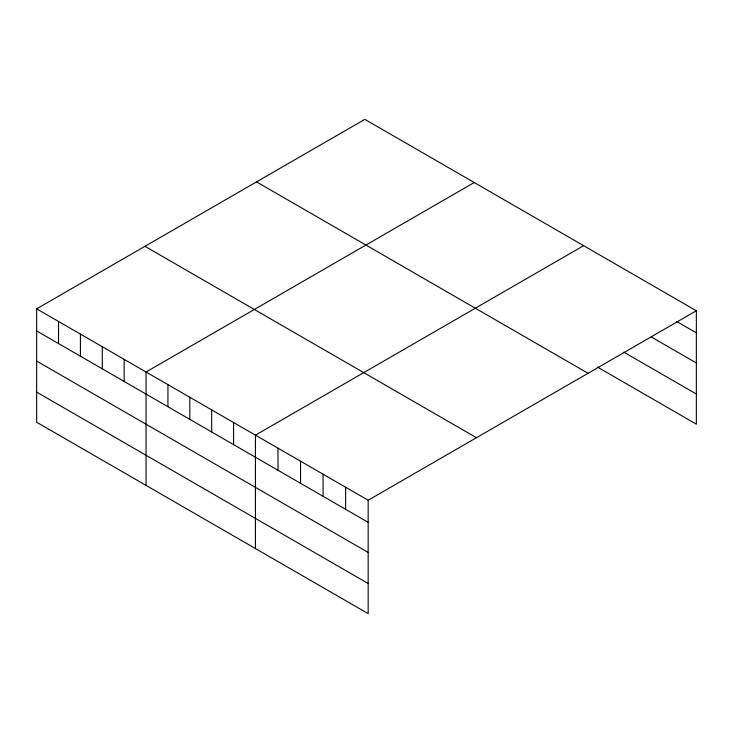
<?xml version="1.0" encoding="UTF-8"?>
<svg xmlns="http://www.w3.org/2000/svg" width="733" height="733" viewBox="0 0 733 733"><rect width="100%" height="100%" fill="white"/><g stroke="black" fill="none" stroke-linecap="round" stroke-linejoin="round"><path stroke-width="1.1" d="M36.65 308.84L368.168 500.236L368.168 613.64L36.65 422.235L36.65 308.84L364.832 119.36L696.35 310.765L696.35 424.16L597.358 367.004M474.233 182.526L146.05 371.998L146.05 485.402M583.633 245.683L255.451 435.164L255.451 548.559M368.168 500.236L696.35 310.765M676.751 321.53L696.35 332.855M651.261 336.951L696.35 362.982M623.82 352.152L696.35 394.033M256.532 181.894L588.049 373.289M144.951 246.315L476.468 437.711M36.65 330.931L368.168 522.327M36.65 361.057L368.168 552.462M36.65 392.109L368.168 583.505M345.619 487.225L345.619 509.316M323.079 474.205L323.079 496.296M300.539 461.194L300.539 483.285M277.99 448.175L277.99 470.265M233.57 422.529L233.57 444.619M211.69 409.894L211.69 431.984M189.81 397.268L189.81 419.358M167.93 384.633L167.93 406.723M124.17 359.372L124.17 381.462M102.29 346.736L102.29 368.827M80.41 334.101L80.41 356.192M58.53 321.466L58.53 343.557"/></g></svg>
